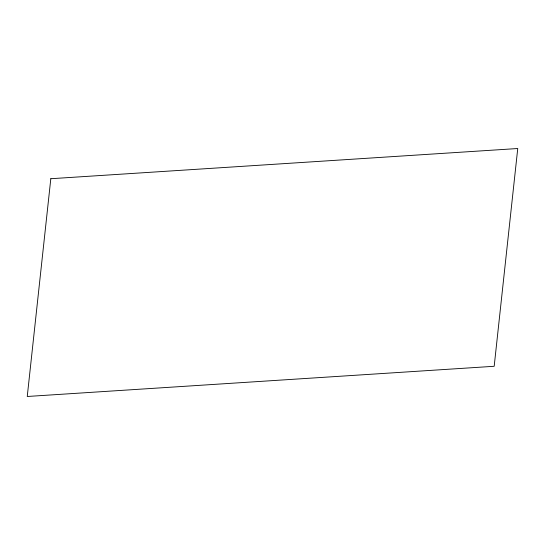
<?xml version="1.0" encoding="UTF-8"?>
<svg xmlns="http://www.w3.org/2000/svg" width="545" height="545" viewBox="0 0 545 545"><rect width="100%" height="100%" fill="white"/><g stroke="black" fill="none" stroke-linecap="round" stroke-linejoin="round"><path stroke-width="0.82" d="M50.814 178.719L27.25 396.481L494.186 366.281L517.75 148.519L50.814 178.719"/></g></svg>
